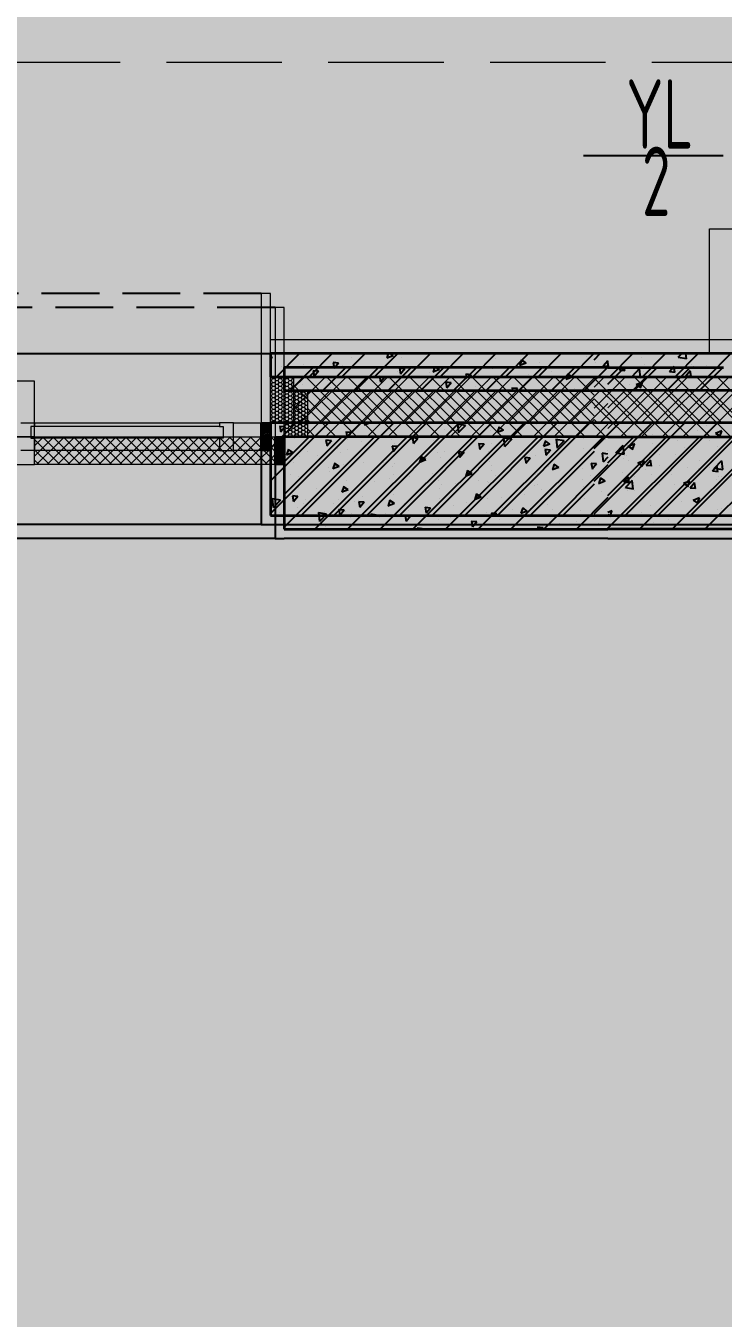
# Model space of a CAD drawing. Header units: inches. Extents: x 143994 to 247866, y 243815 to 272761.
# Drawn here: x 170397 to 171905, y 259839 to 262635 of the extents above; entities that cross this region are included whole.
import ezdxf

# ---------------------------------------------------------------- set-up
doc = ezdxf.new("R2010")
doc.units = ezdxf.units.IN
doc.header["$LTSCALE"] = 1000
doc.header["$MEASUREMENT"] = 0
doc.linetypes.add('DASH', pattern=[0.35, 0.25, -0.1])
doc.layers.get('DEFPOINTS').update_dxf_attribs({"color": 62})
for name, color, linetype in [('0-建筑1F', 127, 'Continuous'), ('0-建筑2F', 127, 'Continuous'), ('00雨水标注', 3, 'Continuous'), ('A-S-face(建筑粉刷线)', 136, 'Continuous'), ('A-Wall-Patn', 255, 'Continuous'), ('PUB_HATCH', 8, 'Continuous')]:
    doc.layers.add(name, color=color, linetype=linetype)
for name, color, linetype, lineweight in [('A-M-Stone', 11, 'Continuous', 15), ('A-Wall', 254, 'Continuous', 35), ('MQ-HZ幕墙绘制', 6, 'Continuous', 13), ('W-保温层', 8, 'Continuous', 13), ('散水线', 8, 'Continuous', 15)]:
    doc.layers.add(name, color=color, linetype=linetype, lineweight=lineweight)
doc.styles.add('ECADI', font='hzs.shx', dxfattribs={"width": 0.7, "bigfont": 'hztxt.shx'})
pattern_1 = [(270, (1330.9525, 145.3926), (1.649778, -3e-16), [0.9525, -1.905]), (30, (1330.9525, 145.3926), (-0.824889, 1.4287496586), [0.9525, -1.905]), (330, (1330.9525, 144.4401), (0.824889, 1.4287496586), [0.9525, -1.905])]

# ---------------------------------------------------------------- blocks, each defined once
blk = doc.blocks.new('QWQW8EF')
at = {"layer": '00雨水标注'}
blk.add_line((652835.8, -499227.1), (652534.3, -499227.1), dxfattribs=at)
at = {"layer": '00雨水标注', "style": 'ECADI', "width": 0.7}
for s, p in [('YL', (652626.4, -499211.4)), ('2', (652660.8, -499357))]:
    blk.add_text(s, height=150, rotation=0, dxfattribs=at).set_placement(p)
blk = doc.blocks.new('144')
at = {"layer": 'MQ-HZ幕墙绘制'}
h = blk.add_hatch(dxfattribs=at)
h.set_pattern_fill('HONEY', color=127, scale=3)
h.set_pattern_definition([(0, (2666.5027, 381109.6554), (7.14375, 4.124445), [4.7625, -9.525]), (120, (2666.5027, 381109.6554), (-7.143749147, 4.124446478), [4.7625, -9.525]), (60, (2666.5027, 381109.6554), (8.53e-07, 8.248891478), [-9.525, 4.7625])])
h.paths.add_polyline_path([(651886.9, -378410.3), (651886.9, -378310.3), (651936.9, -378310.3), (651936.9, -378410.3)])
h = blk.add_hatch(dxfattribs=at)
h.set_pattern_fill('HEX', color=127, angle=-90, style=0)
h.set_pattern_definition(pattern_1)
h.paths.add_polyline_path([(651886.9, -378413.3), (651886.9, -378467.3), (651869.9, -378467.3), (651869.9, -378413.3)])
at = {"layer": 'A-M-Stone', "color": 127}
for p, q in [((652586.9, -378230.3), (651886.9, -378230.3)), ((652931.9, -378230.3), (652586.9, -378230.3))]:
    blk.add_line(p, q, dxfattribs=at)
at = {"layer": 'A-S-face(建筑粉刷线)', "color": 127}
for p, q in [((651886.9, -378630.3), (652586.9, -378630.3)), ((652586.9, -378630.3), (652961.9, -378630.3))]:
    blk.add_line(p, q, dxfattribs=at)
blk.add_lwpolyline([(651866.9, -378470.3), (651866.9, -378630.3), (651886.9, -378630.3)], dxfattribs=at)
at = {"layer": 'A-Wall', "color": 127}
for p, q in [((652586.9, -378260.3), (651886.9, -378260.3)), ((651886.9, -378260.3), (651886.9, -378310.3)), ((652961.9, -378260.3), (652586.9, -378260.3)), ((651886.9, -378310.3), (652586.9, -378310.3)), ((652586.9, -378310.3), (653986.9, -378310.3)), ((652586.9, -378410.3), (651886.9, -378410.3)), ((651886.9, -378410.3), (651886.9, -378610.3)), ((653986.9, -378410.3), (652586.9, -378410.3)), ((651886.9, -378610.3), (652586.9, -378610.3)), ((652586.9, -378610.3), (653986.9, -378610.3))]:
    blk.add_line(p, q, dxfattribs=at)
at = {"layer": 'MQ-HZ幕墙绘制', "color": 127}
for p, q in [((651866.9, -378130.3), (651866.9, -378410.3)), ((651886.9, -378130.3), (651866.9, -378130.3)), ((651886.9, -378410.3), (651886.9, -378130.3)), ((651346.9, -378410.3), (651376.9, -378410.3)), ((651376.9, -378418.3), (651368.9, -378418.3)), ((651368.9, -378418.3), (651368.9, -378443.3)), ((651376.9, -378410.3), (651776.9, -378410.3)), ((651376.9, -378410.3), (651376.9, -378418.3)), ((651776.9, -378418.3), (651376.9, -378418.3)), ((651806.9, -378410.3), (651776.9, -378410.3)), ((651776.9, -378410.3), (651776.9, -378418.3)), ((651776.9, -378418.3), (651784.9, -378418.3)), ((651784.9, -378418.3), (651784.9, -378443.3)), ((651806.9, -378410.3), (651866.9, -378410.3)), ((651806.9, -378470.3), (651806.9, -378410.3)), ((651806.9, -378470.3), (651806.9, -378410.3)), ((651866.9, -378410.3), (651866.9, -378470.3)), ((651866.9, -378410.3), (651886.9, -378410.3)), ((651368.9, -378443.3), (651376.9, -378443.3)), ((651776.9, -378443.3), (651376.9, -378443.3)), ((651376.9, -378443.3), (651376.9, -378470.3)), ((651784.9, -378443.3), (651776.9, -378443.3)), ((651776.9, -378443.3), (651776.9, -378470.3)), ((651376.9, -378470.3), (651346.9, -378470.3)), ((651776.9, -378470.3), (651376.9, -378470.3)), ((651776.9, -378470.3), (651806.9, -378470.3)), ((651866.9, -378470.3), (651806.9, -378470.3))]:
    blk.add_line(p, q, dxfattribs=at)
blk.add_lwpolyline([(651886.9, -378410.3), (651886.9, -378310.3), (651936.9, -378310.3), (651936.9, -378410.3)], close=True, dxfattribs=at)
at = {"layer": 'MQ-HZ幕墙绘制', "color": 127, "lineweight": -3}
blk.add_lwpolyline([(651866.9, -378470.3), (651866.9, -378410.3), (651883.9, -378410.3), (651883.9, -378410.3), (651886.9, -378410.3), (651886.9, -378413.3), (651869.9, -378413.3), (651869.9, -378467.3), (651886.9, -378467.3), (651886.9, -378470.3), (651883.9, -378470.3), (651883.9, -378470.3), (651866.9, -378470.3, -0.000051)], format="xyb", dxfattribs=at)
at = {"layer": 'PUB_HATCH', "color": 127, "linetype": 'DASH', "ltscale": 0.5}
blk.add_line((651866.9, -378130.3), (648356.9, -378130.3), dxfattribs=at)
at = {"layer": 'PUB_HATCH', "color": 127, "linetype": 'Continuous'}
for p, q in [((651890.9, -378268.4), (651886.9, -378268.1)), ((651890.9, -378268.4), (651886.9, -378273.2)), ((651950.1, -378260.3), (651900.1, -378310.3)), ((652020.8, -378260.3), (651970.8, -378310.3)), ((652091.5, -378260.3), (652041.5, -378310.3)), ((652061.9, -378268.3), (652061.9, -378268.3)), ((652162.3, -378260.3), (652112.3, -378310.3)), ((652152.4, -378264.9), (652138.4, -378270.3)), ((652141.9, -378260.3), (652138.7, -378269.8)), ((652152.4, -378264.9), (652145.6, -378260.3)), ((652233, -378260.3), (652183, -378310.3)), ((652303.7, -378260.3), (652253.7, -378310.3)), ((652374.4, -378260.3), (652324.4, -378310.3)), ((652445.1, -378260.3), (652395.1, -378310.3)), ((652515.8, -378260.3), (652465.8, -378310.3)), ((652586.5, -378260.3), (652536.5, -378310.3)), ((652570.7, -378266.1), (652570.7, -378266.1)), ((652586.9, -378273.5), (652600.2, -378260.3)), ((652620.9, -378310.3), (652670.9, -378260.3)), ((652689.1, -378269.3), (652689.1, -378269.3)), ((652691.6, -378310.3), (652741.6, -378260.3)), ((652762.3, -378310.3), (652812.3, -378260.3)), ((652769, -378268.2), (652776.5, -378260.3)), ((652769, -378268.2), (652786.8, -378270.9)), ((652786.5, -378271.3), (652785.2, -378260.3)), ((652833, -378310.3), (652883, -378260.3)), ((651909.8, -378287.8), (651909.8, -378287.8)), ((651958, -378283.3), (651958, -378283.3)), ((651993.5, -378293), (651993.5, -378293)), ((652016.6, -378292.3), (652016.6, -378292.3)), ((652034.4, -378281), (652022.4, -378279.9)), ((652022.7, -378279.4), (652025, -378292)), ((652034.4, -378281), (652024.7, -378292.5)), ((652043.6, -378286.4), (652043.6, -378286.4)), ((652123.3, -378296.8), (652123.3, -378296.8)), ((652177.8, -378293.5), (652165.9, -378292.5)), ((652166.2, -378292), (652168.5, -378304.5)), ((652177.8, -378293.5), (652168.2, -378305)), ((652169.9, -378269.8), (652169.9, -378269.8)), ((652256.7, -378291.3), (652256.7, -378291.3)), ((652367, -378293), (652367, -378293)), ((652373.4, -378271.3), (652373.4, -378271.3)), ((652439.9, -378280.9), (652425.9, -378286.3)), ((652430.2, -378273.7), (652426.2, -378285.8)), ((652439.9, -378280.9), (652429.9, -378274.2)), ((652468.1, -378280.2), (652468.1, -378280.2)), ((652589.4, -378278.8), (652589.4, -378278.8)), ((652606.7, -378286.7), (652616.4, -378275.2)), ((652606.7, -378286.7), (652618.7, -378287.7)), ((652618.4, -378288.3), (652616.1, -378275.7)), ((652696.2, -378283.3), (652696.2, -378283.3)), ((652750.2, -378299.2), (652759.8, -378287.8)), ((652753.8, -378297), (652753.8, -378297)), ((652761.9, -378300.8), (652759.6, -378288.3)), ((652797.2, -378283.7), (652797.2, -378283.7)), ((652803, -378287.8), (652803, -378287.8)), ((652829.5, -378287), (652829.5, -378287)), ((652853.7, -378293.2), (652853.7, -378293.2)), ((651917.7, -378303), (651917.7, -378303)), ((652230.1, -378301.3), (652230.1, -378301.3)), ((652263.2, -378308), (652263.2, -378308)), ((652321.3, -378306.1), (652309.3, -378305)), ((652309.6, -378304.5), (652310.7, -378310.3)), ((652321.3, -378306.1), (652317.8, -378310.3)), ((652336.8, -378305.8), (652336.8, -378305.8)), ((652445.1, -378305.5), (652445.1, -378305.5)), ((652495.2, -378298.9), (652495.2, -378298.9)), ((652693.3, -378298.7), (652693.3, -378298.7)), ((652703.7, -378303.6), (652703.7, -378303.6)), ((652750.2, -378299.2), (652762.2, -378300.3)), ((652083, -378410.3), (651886.9, -378606.3)), ((652012.3, -378410.3), (651886.9, -378535.6)), ((651941.5, -378410.3), (651886.9, -378464.9)), ((651918.7, -378418.9), (651906.7, -378417.8)), ((651907, -378417.3), (651909.3, -378429.9)), ((651918.7, -378418.9), (651909, -378430.4)), ((651953.1, -378416.5), (651953.1, -378416.5)), ((652153.7, -378410.3), (651953.7, -378610.3)), ((651983.2, -378421.3), (651983.2, -378421.3)), ((652224.4, -378410.3), (652024.4, -378610.3)), ((652062.1, -378431.4), (652050.2, -378430.4)), ((652050.5, -378429.9), (652052.8, -378442.4)), ((652062.1, -378431.4), (652052.5, -378442.9)), ((652064.6, -378427.5), (652064.6, -378427.5)), ((652102.9, -378410.3), (652089.8, -378415.3)), ((652091.6, -378410.3), (652090.1, -378414.8)), ((652295.1, -378410.3), (652095.1, -378610.3)), ((652140.4, -378417.6), (652140.4, -378417.6)), ((652365.8, -378410.3), (652165.8, -378610.3)), ((652190.5, -378411), (652190.5, -378411)), ((652436.5, -378410.3), (652236.5, -378610.3)), ((652264.4, -378425.2), (652264.4, -378425.2)), ((652308.8, -378415.7), (652291, -378413)), ((652291.3, -378412.6), (652293.5, -378431.6)), ((652308.8, -378415.7), (652293.2, -378431.9)), ((652507.2, -378410.3), (652307.2, -378610.3)), ((652362.2, -378426.2), (652362.2, -378426.2)), ((652391.2, -378426), (652377.2, -378431.3)), ((652381.6, -378418.8), (652377.5, -378430.8)), ((652577.9, -378410.3), (652377.9, -378610.3)), ((652391.2, -378426), (652381.3, -378419.3)), ((652403.8, -378412), (652403.8, -378412)), ((652463.2, -378413.4), (652463.2, -378413.4)), ((652510.6, -378416.5), (652510.6, -378416.5)), ((652586.9, -378465.4), (652642.1, -378410.3)), ((652586.9, -378536.2), (652712.8, -378410.3)), ((652586.9, -378606.9), (652783.5, -378410.3)), ((652597.3, -378417.6), (652597.3, -378417.6)), ((652654.2, -378610.3), (652854.2, -378410.3)), ((652664.4, -378424.1), (652664.4, -378424.1)), ((652704.1, -378422.2), (652704.1, -378422.2)), ((652713.5, -378436.3), (652713.5, -378436.3)), ((652724.9, -378610.3), (652924.9, -378410.3)), ((652765.4, -378411.3), (652765.4, -378411.3)), ((652795.6, -378610.3), (652995.6, -378410.3)), ((652810.9, -378426.7), (652810.9, -378426.7)), ((652830.2, -378416.2), (652830.2, -378416.2)), ((652849.6, -378432.2), (652863.6, -378426.8)), ((652849.6, -378432.2), (652859.5, -378438.9)), ((652859.2, -378439.4), (652863.3, -378427.3)), ((651888.3, -378450.7), (651888.3, -378450.7)), ((651938.3, -378444.2), (651938.3, -378444.2)), ((652147.8, -378445.2), (652147.8, -378445.2)), ((652155.6, -378455.3), (652155.6, -378455.3)), ((652205.6, -378444), (652193.6, -378442.9)), ((652193.9, -378442.4), (652196.3, -378455)), ((652205.6, -378444), (652196, -378455.5)), ((652258.3, -378441.2), (652258.3, -378441.2)), ((652349, -378456.5), (652337.1, -378455.5)), ((652337.4, -378455), (652339.7, -378467.5)), ((652349, -378456.5), (652339.4, -378468)), ((652339.9, -378463.2), (652339.9, -378463.2)), ((652390, -378456.6), (652390, -378456.6)), ((652522.2, -378448.8), (652504.4, -378446.1)), ((652504.7, -378445.7), (652506.9, -378464.7)), ((652522.2, -378448.8), (652506.6, -378465)), ((652516.3, -378440), (652516.3, -378440)), ((652596.9, -378456.3), (652596.9, -378456.3)), ((652634.2, -378475), (652649.8, -378458.8)), ((652651.7, -378478.2), (652649.5, -378459.2)), ((652781.8, -378464), (652781.8, -378464)), ((651914.5, -378485.3), (651914.5, -378485.3)), ((651935.7, -378474.5), (651921.7, -378479.8)), ((651926.1, -378467.2), (651922, -378479.3)), ((651935.7, -378474.5), (651925.8, -378467.7)), ((651950.7, -378483.1), (651950.7, -378483.1)), ((652031.1, -378465.3), (652031.1, -378465.3)), ((652054.6, -378468.1), (652054.6, -378468.1)), ((652137.8, -378489.8), (652137.8, -378489.8)), ((652223.2, -378490.5), (652209.2, -378495.8)), ((652213.5, -378483.3), (652209.5, -378495.3)), ((652223.2, -378490.5), (652213.2, -378483.8)), ((652264.2, -378473.2), (652264.2, -378473.2)), ((652359.7, -378492.8), (652359.7, -378492.8)), ((652586.9, -378472), (652448.6, -378610.3)), ((652460.8, -378480), (652460.8, -378480)), ((652492.5, -378469.1), (652480.5, -378468)), ((652480.8, -378467.5), (652483.2, -378480.1)), ((652492.5, -378469.1), (652482.9, -378480.6)), ((652563.5, -378465.9), (652563.5, -378465.9)), ((652634.2, -378475), (652652, -378477.8)), ((652656, -378480.5), (652656, -378480.5)), ((652662, -378490.7), (652662, -378490.7)), ((652681.5, -378496.7), (652695.5, -378491.3)), ((652691.2, -378503.9), (652695.3, -378491.8)), ((652706.1, -378473.9), (652706.1, -378473.9)), ((652763, -378477.9), (652763, -378477.9)), ((652847.7, -378508.1), (652863.3, -378491.9)), ((652865.2, -378511.3), (652863, -378492.3)), ((651937.8, -378496.1), (651937.8, -378496.1)), ((652012, -378506.4), (652012, -378506.4)), ((652044.6, -378500.7), (652044.6, -378500.7)), ((652087.8, -378496.4), (652087.8, -378496.4)), ((652151.3, -378505.2), (652151.3, -378505.2)), ((652255.9, -378507.8), (652255.9, -378507.8)), ((652258.1, -378509.7), (652258.1, -378509.7)), ((652364.9, -378514.2), (652364.9, -378514.2)), ((652463.7, -378518.9), (652463.7, -378518.9)), ((652471.6, -378518.7), (652471.6, -378518.7)), ((652489.4, -378504.5), (652489.4, -378504.5)), ((652510.6, -378506.5), (652496.6, -378511.9)), ((652500.9, -378499.3), (652496.9, -378511.4)), ((652510.6, -378506.5), (652500.6, -378499.8)), ((652539.4, -378508.9), (652539.4, -378508.9)), ((652622.1, -378497), (652622.1, -378497)), ((652681.5, -378496.7), (652691.5, -378503.4)), ((652728.9, -378501.5), (652728.9, -378501.5)), ((652789.9, -378506.3), (652789.9, -378506.3)), ((652835.7, -378506), (652835.7, -378506)), ((652847.7, -378508.1), (652865.5, -378510.9)), ((652045.5, -378547.8), (652041.4, -378559.9)), ((652055.1, -378555), (652045.2, -378548.3)), ((652052.2, -378534.6), (652052.2, -378534.6)), ((652153.2, -378521.8), (652153.2, -378521.8)), ((652256.1, -378544.5), (652256.1, -378544.5)), ((652287.3, -378542.1), (652287.3, -378542.1)), ((652337.4, -378535.5), (652337.4, -378535.5)), ((652372.8, -378524.5), (652372.8, -378524.5)), ((652458.3, -378546.5), (652458.3, -378546.5)), ((652586.9, -378542.7), (652519.4, -378610.3)), ((652561, -378532.4), (652561, -378532.4)), ((652578.4, -378523.2), (652578.4, -378523.2)), ((652651.1, -378537.9), (652660.7, -378526.4)), ((652651.1, -378537.9), (652663, -378539)), ((652662.7, -378539.5), (652660.4, -378526.9)), ((652673.3, -378526.3), (652673.3, -378526.3)), ((652729.2, -378542.8), (652729.2, -378542.8)), ((652760.6, -378544.5), (652760.6, -378544.5)), ((652794.5, -378550.5), (652804.1, -378539)), ((652806.2, -378552), (652803.9, -378539.5)), ((652855.5, -378526.2), (652855.5, -378526.2)), ((652864.4, -378529.5), (652864.4, -378529.5)), ((651908.4, -378577.4), (651890.6, -378574.7)), ((651890.9, -378574.3), (651893.1, -378593.3)), ((651946.4, -378569.3), (651934.5, -378568.3)), ((651934.8, -378567.8), (651937.1, -378580.3)), ((651946.4, -378569.3), (651936.8, -378580.8)), ((651948.3, -378549.6), (651948.3, -378549.6)), ((651962.6, -378575.5), (651962.6, -378575.5)), ((652035.2, -378575.3), (652035.2, -378575.3)), ((652055.1, -378555), (652041.1, -378560.4)), ((652085.2, -378568.7), (652085.2, -378568.7)), ((652139.5, -378564.6), (652139.5, -378564.6)), ((652211.5, -378552.1), (652211.5, -378552.1)), ((652253.4, -378574.3), (652253.4, -378574.3)), ((652342.5, -378571), (652328.5, -378576.4)), ((652332.9, -378563.8), (652328.8, -378575.9)), ((652342.5, -378571), (652332.6, -378564.3)), ((652357.3, -378559.3), (652357.3, -378559.3)), ((652565.8, -378574.5), (652565.8, -378574.5)), ((652603.4, -378559.4), (652603.4, -378559.4)), ((652653.5, -378552.8), (652653.5, -378552.8)), ((652659.5, -378557.3), (652659.5, -378557.3)), ((652794.5, -378550.5), (652806.5, -378551.5)), ((652800.9, -378577.2), (652814.9, -378571.9)), ((652810.6, -378584.5), (652814.6, -378572.4)), ((651908.4, -378577.4), (651892.8, -378593.7)), ((651898, -378597.8), (651898, -378597.8)), ((651906.2, -378604.6), (651906.2, -378604.6)), ((651959.4, -378585.3), (651959.4, -378585.3)), ((652004.8, -378602.3), (652004.8, -378602.3)), ((652022.9, -378584.6), (652022.9, -378584.6)), ((652049.7, -378601.2), (652049.7, -378601.2)), ((652069.4, -378580), (652069.4, -378580)), ((652089.9, -378581.9), (652077.9, -378580.8)), ((652078.2, -378580.3), (652080.5, -378592.9)), ((652089.9, -378581.9), (652080.3, -378593.4)), ((652150.7, -378588.4), (652150.7, -378588.4)), ((652176.1, -378584.5), (652176.1, -378584.5)), ((652233.3, -378594.4), (652221.4, -378593.4)), ((652221.7, -378592.9), (652224, -378605.4)), ((652233.3, -378594.4), (652223.7, -378605.9)), ((652282.9, -378589), (652282.9, -378589)), ((652389.7, -378593.5), (652389.7, -378593.5)), ((652411.1, -378597.8), (652411.1, -378597.8)), ((652449.2, -378594.5), (652449.2, -378594.5)), ((652486.8, -378587.8), (652486.8, -378587.8)), ((652496.4, -378598), (652496.4, -378598)), ((652536.9, -378581.2), (652536.9, -378581.2)), ((652558.6, -378599), (652558.6, -378599)), ((652690, -378603.7), (652690, -378603.7)), ((652800.9, -378577.2), (652810.9, -378583.9)), ((652853, -378598.5), (652853, -378598.5)), ((652862, -378596), (652862, -378596)), ((652120.2, -378610.3), (652104, -378607.8)), ((652104.3, -378607.4), (652104.7, -378610.3)), ((652111.6, -378606.8), (652111.6, -378606.8)), ((652376.8, -378607), (652364.8, -378605.9)), ((652365.1, -378605.4), (652366, -378610.3)), ((652376.8, -378607), (652374, -378610.3)), ((652796.7, -378608.2), (652796.7, -378608.2)), ((652802.9, -378605.1), (652802.9, -378605.1))]:
    blk.add_line(p, q, dxfattribs=at)
at = {"layer": 'PUB_HATCH', "color": 127}
blk.add_line((651866.9, -378630.3), (648356.9, -378630.3), dxfattribs=at)
at = {"layer": 'W-保温层', "color": 127, "linetype": 'Continuous'}
for p, q in [((652006.2, -378310.3), (651936.9, -378379.5)), ((651961.3, -378310.3), (651936.9, -378334.6)), ((652051.1, -378310.3), (651951.1, -378410.3)), ((651963.5, -378310.3), (652063.5, -378410.3)), ((652096, -378310.3), (651996, -378410.3)), ((652008.4, -378310.3), (652108.4, -378410.3)), ((652140.9, -378310.3), (652040.9, -378410.3)), ((652053.3, -378310.3), (652153.3, -378410.3)), ((652185.8, -378310.3), (652085.8, -378410.3)), ((652098.2, -378310.3), (652198.2, -378410.3)), ((652230.7, -378310.3), (652130.7, -378410.3)), ((652143.1, -378310.3), (652243.1, -378410.3)), ((652275.6, -378310.3), (652175.6, -378410.3)), ((652188, -378310.3), (652288, -378410.3)), ((652320.5, -378310.3), (652220.5, -378410.3)), ((652232.9, -378310.3), (652332.9, -378410.3)), ((652365.4, -378310.3), (652265.4, -378410.3)), ((652277.8, -378310.3), (652377.8, -378410.3)), ((652410.3, -378310.3), (652310.3, -378410.3)), ((652322.7, -378310.3), (652422.7, -378410.3)), ((652455.2, -378310.3), (652355.2, -378410.3)), ((652367.6, -378310.3), (652467.6, -378410.3)), ((652500.1, -378310.3), (652400.1, -378410.3)), ((652412.5, -378310.3), (652512.5, -378410.3)), ((652545, -378310.3), (652445, -378410.3)), ((652457.4, -378310.3), (652557.4, -378410.3)), ((652586.9, -378313.3), (652489.9, -378410.3)), ((652502.3, -378310.3), (652586.9, -378394.9)), ((652547.2, -378310.3), (652586.9, -378350)), ((652586.9, -378333.2), (652609.8, -378310.3)), ((652586.9, -378378.1), (652654.7, -378310.3)), ((652683.8, -378410.3), (652586.9, -378313.4)), ((652599.6, -378410.3), (652699.6, -378310.3)), ((652728.7, -378410.3), (652628.7, -378310.3)), ((652644.5, -378410.3), (652744.5, -378310.3)), ((652773.6, -378410.3), (652673.6, -378310.3)), ((652689.4, -378410.3), (652789.4, -378310.3)), ((652818.5, -378410.3), (652718.5, -378310.3)), ((652734.3, -378410.3), (652834.3, -378310.3)), ((652863.4, -378410.3), (652763.4, -378310.3)), ((652779.2, -378410.3), (652879.2, -378310.3)), ((652908.3, -378410.3), (652808.3, -378310.3)), ((652824.1, -378410.3), (652924.1, -378310.3)), ((652953.2, -378410.3), (652853.2, -378310.3)), ((651936.9, -378328.6), (652018.6, -378410.3)), ((651936.9, -378373.5), (651973.7, -378410.3)), ((652586.9, -378358.2), (652534.8, -378410.3)), ((652638.9, -378410.3), (652586.9, -378358.3)), ((652586.9, -378403.1), (652579.7, -378410.3)), ((652594, -378410.3), (652586.9, -378403.2))]:
    blk.add_line(p, q, dxfattribs=at)
at = {"layer": '散水线', "color": 127, "linetype": 'DASH'}
blk.add_line((652961.9, -377630.3), (647136.9, -377630.3), dxfattribs=at)
blk = doc.blocks.new('1442323')
at = {"layer": 'MQ-HZ幕墙绘制'}
h = blk.add_hatch(dxfattribs=at)
h.set_pattern_fill('HONEY', color=127, scale=3)
h.set_pattern_definition([(0, (2666.5027, 381109.6554), (7.14375, 4.124445), [4.7625, -9.525]), (120, (2666.5027, 381109.6554), (-7.143749147, 4.124446478), [4.7625, -9.525]), (60, (2666.5027, 381109.6554), (8.53e-07, 8.248891478), [-9.525, 4.7625])])
h.paths.add_polyline_path([(693936.9, -378499.3), (693936.9, -378399.3), (693986.9, -378399.3), (693986.9, -378499.3)])
h = blk.add_hatch(dxfattribs=at)
h.set_pattern_fill('HEX', color=127, angle=-90, style=0)
h.set_pattern_definition(pattern_1)
h.paths.add_polyline_path([(693936.9, -378502.3), (693936.9, -378556.3), (693919.9, -378556.3), (693919.9, -378502.3)])
at = {"layer": 'A-M-Stone', "color": 127}
for p, q in [((694856.9, -378319.3), (694856.9, -378049.3)), ((694856.9, -378049.3), (695856.9, -378049.3)), ((694636.9, -378319.3), (693936.9, -378319.3)), ((694636.9, -378319.3), (694856.9, -378319.3))]:
    blk.add_line(p, q, dxfattribs=at)
at = {"layer": 'A-S-face(建筑粉刷线)', "color": 127}
for q in [(693936.9, -378719.3), (695011.9, -378719.3)]:
    blk.add_line((694636.9, -378719.3), q, dxfattribs=at)
blk.add_lwpolyline([(693916.9, -378559.3), (693916.9, -378719.3), (693936.9, -378719.3)], dxfattribs=at)
at = {"layer": 'A-Wall', "color": 127}
for p, q in [((694636.9, -378349.3), (693936.9, -378349.3)), ((693936.9, -378349.3), (693936.9, -378399.3)), ((694636.9, -378349.3), (694886.9, -378349.3)), ((693936.9, -378399.3), (694636.9, -378399.3)), ((696036.9, -378399.3), (694636.9, -378399.3)), ((696036.9, -378399.3), (694636.9, -378399.3)), ((694636.9, -378499.3), (693936.9, -378499.3)), ((693936.9, -378499.3), (693936.9, -378699.3)), ((694636.9, -378499.3), (696036.9, -378499.3)), ((693936.9, -378699.3), (694636.9, -378699.3)), ((696036.9, -378699.3), (694636.9, -378699.3))]:
    blk.add_line(p, q, dxfattribs=at)
at = {"layer": 'MQ-HZ幕墙绘制', "color": 127}
for p, q in [((693916.9, -378219.3), (693916.9, -378499.3)), ((693936.9, -378219.3), (693916.9, -378219.3)), ((693936.9, -378499.3), (693936.9, -378219.3)), ((693396.9, -378379.3), (693336.9, -378379.3)), ((693396.9, -378499.3), (693396.9, -378379.3)), ((693336.9, -378499.3), (693396.9, -378499.3)), ((693396.9, -378499.3), (693336.9, -378499.3)), ((693396.9, -378499.3), (693916.9, -378499.3)), ((693396.9, -378559.3), (693396.9, -378499.3)), ((693396.9, -378559.3), (693396.9, -378499.3)), ((693916.9, -378499.3), (693916.9, -378559.3)), ((693916.9, -378499.3), (693936.9, -378499.3)), ((693336.9, -378559.3), (693396.9, -378559.3)), ((693916.9, -378559.3), (693396.9, -378559.3))]:
    blk.add_line(p, q, dxfattribs=at)
at = {"layer": 'MQ-HZ幕墙绘制', "color": 127, "linetype": 'Continuous'}
for p, q in [((693396.9, -378518.7), (693416.3, -378499.3)), ((693396.9, -378541.1), (693438.8, -378499.3)), ((693451.3, -378559.3), (693396.9, -378504.9)), ((693401.2, -378559.3), (693461.2, -378499.3)), ((693473.8, -378559.3), (693413.8, -378499.3)), ((693423.7, -378559.3), (693483.7, -378499.3)), ((693496.2, -378559.3), (693436.2, -378499.3)), ((693446.1, -378559.3), (693506.1, -378499.3)), ((693518.7, -378559.3), (693458.7, -378499.3)), ((693468.6, -378559.3), (693528.6, -378499.3)), ((693541.1, -378559.3), (693481.1, -378499.3)), ((693491, -378559.3), (693551, -378499.3)), ((693563.6, -378559.3), (693503.6, -378499.3)), ((693513.5, -378559.3), (693573.5, -378499.3)), ((693586, -378559.3), (693526, -378499.3)), ((693535.9, -378559.3), (693595.9, -378499.3)), ((693608.5, -378559.3), (693548.5, -378499.3)), ((693558.4, -378559.3), (693618.4, -378499.3)), ((693630.9, -378559.3), (693570.9, -378499.3)), ((693580.8, -378559.3), (693640.8, -378499.3)), ((693653.4, -378559.3), (693593.4, -378499.3)), ((693603.3, -378559.3), (693663.3, -378499.3)), ((693675.8, -378559.3), (693615.8, -378499.3)), ((693625.7, -378559.3), (693685.7, -378499.3)), ((693698.3, -378559.3), (693638.3, -378499.3)), ((693648.2, -378559.3), (693708.2, -378499.3)), ((693720.7, -378559.3), (693660.7, -378499.3)), ((693670.6, -378559.3), (693730.6, -378499.3)), ((693743.2, -378559.3), (693683.2, -378499.3)), ((693693.1, -378559.3), (693753.1, -378499.3)), ((693765.7, -378559.3), (693705.7, -378499.3)), ((693715.5, -378559.3), (693775.5, -378499.3)), ((693788.1, -378559.3), (693728.1, -378499.3)), ((693738, -378559.3), (693798, -378499.3)), ((693810.6, -378559.3), (693750.6, -378499.3)), ((693760.4, -378559.3), (693820.4, -378499.3)), ((693833, -378559.3), (693773, -378499.3)), ((693782.9, -378559.3), (693842.9, -378499.3)), ((693855.5, -378559.3), (693795.5, -378499.3)), ((693805.3, -378559.3), (693865.3, -378499.3)), ((693877.9, -378559.3), (693817.9, -378499.3)), ((693827.8, -378559.3), (693887.8, -378499.3)), ((693900.4, -378559.3), (693840.4, -378499.3)), ((693850.2, -378559.3), (693910.2, -378499.3)), ((693916.9, -378553.4), (693862.8, -378499.3)), ((693872.7, -378559.3), (693916.9, -378515.1)), ((693916.9, -378531), (693885.3, -378499.3)), ((693916.9, -378508.5), (693907.7, -378499.3)), ((693428.9, -378559.3), (693396.9, -378527.3)), ((693895.1, -378559.3), (693916.9, -378537.5)), ((693406.4, -378559.3), (693396.9, -378549.8))]:
    blk.add_line(p, q, dxfattribs=at)
at = {"layer": 'MQ-HZ幕墙绘制', "color": 127}
blk.add_lwpolyline([(693936.9, -378499.3), (693936.9, -378399.3), (693986.9, -378399.3), (693986.9, -378499.3)], close=True, dxfattribs=at)
at = {"layer": 'MQ-HZ幕墙绘制', "color": 127, "lineweight": -3}
blk.add_lwpolyline([(693916.9, -378559.3), (693916.9, -378499.3), (693933.9, -378499.3), (693933.9, -378499.3), (693936.9, -378499.3), (693936.9, -378502.3), (693919.9, -378502.3), (693919.9, -378556.3), (693936.9, -378556.3), (693936.9, -378559.3), (693933.9, -378559.3), (693933.9, -378559.3), (693916.9, -378559.3, -0.000051)], format="xyb", dxfattribs=at)
at = {"layer": 'PUB_HATCH', "color": 127, "linetype": 'DASH', "ltscale": 0.5}
blk.add_line((693916.9, -378219.3), (691536.9, -378219.3), dxfattribs=at)
at = {"layer": 'PUB_HATCH', "color": 127, "linetype": 'Continuous'}
for p, q in [((693999.4, -378349.3), (693949.4, -378399.3)), ((694070.1, -378349.3), (694020.1, -378399.3)), ((694140.8, -378349.3), (694090.8, -378399.3)), ((694211.5, -378349.3), (694161.5, -378399.3)), ((694282.3, -378349.3), (694232.3, -378399.3)), ((694261.9, -378349.3), (694258.7, -378358.8)), ((694272.4, -378353.9), (694265.6, -378349.3)), ((694353, -378349.3), (694303, -378399.3)), ((694423.7, -378349.3), (694373.7, -378399.3)), ((694494.4, -378349.3), (694444.4, -378399.3)), ((694565.1, -378349.3), (694515.1, -378399.3)), ((694635.8, -378349.3), (694585.8, -378399.3)), ((694636.9, -378385.4), (694673, -378349.3)), ((694661.7, -378354.8), (694666.3, -378349.3)), ((694673.4, -378356.4), (694672.1, -378349.3)), ((694689.7, -378368), (694705.2, -378351.8)), ((694693.7, -378399.3), (694743.7, -378349.3)), ((694707.2, -378371.2), (694704.9, -378352.2)), ((694764.4, -378399.3), (694814.4, -378349.3)), ((694835.2, -378399.3), (694885.2, -378349.3)), ((694010.9, -378357.5), (693999, -378356.4)), ((693999.3, -378355.9), (694001.6, -378368.5)), ((694010.9, -378357.5), (694001.3, -378369)), ((694029.8, -378376.8), (694029.8, -378376.8)), ((694078, -378372.3), (694078, -378372.3)), ((694154.4, -378370), (694142.4, -378369)), ((694142.7, -378368.5), (694145, -378381)), ((694154.4, -378370), (694144.7, -378381.5)), ((694163.6, -378375.4), (694163.6, -378375.4)), ((694181.9, -378357.4), (694181.9, -378357.4)), ((694272.4, -378353.9), (694258.4, -378359.3)), ((694286.2, -378381), (694288.5, -378393.6)), ((694289.9, -378358.8), (694289.9, -378358.8)), ((694376.7, -378380.3), (694376.7, -378380.3)), ((694493.4, -378360.3), (694493.4, -378360.3)), ((694559.9, -378370), (694545.9, -378375.3)), ((694550.2, -378362.8), (694546.2, -378374.8)), ((694559.9, -378370), (694549.9, -378363.3)), ((694588.1, -378369.2), (694588.1, -378369.2)), ((694661.7, -378354.8), (694673.7, -378355.8)), ((694669.7, -378375.9), (694669.7, -378375.9)), ((694689.7, -378368), (694707.5, -378370.8)), ((694697.8, -378386), (694711.8, -378380.6)), ((694707.4, -378393.2), (694711.5, -378381.1)), ((694727.3, -378360.8), (694727.3, -378360.8)), ((694786.3, -378355.9), (694786.3, -378355.9)), ((694805.2, -378367.3), (694814.8, -378355.9)), ((694805.2, -378367.3), (694817.1, -378368.4)), ((694816.8, -378368.9), (694814.5, -378356.4)), ((693975.3, -378386.4), (693975.3, -378386.4)), ((694037.7, -378392), (694037.7, -378392)), ((694113.5, -378382), (694113.5, -378382)), ((694136.6, -378381.3), (694136.6, -378381.3)), ((694243.3, -378385.8), (694243.3, -378385.8)), ((694297.8, -378382.6), (694285.9, -378381.5)), ((694297.8, -378382.6), (694288.2, -378394.1)), ((694350.1, -378390.3), (694350.1, -378390.3)), ((694383.2, -378397), (694383.2, -378397)), ((694441.3, -378395.1), (694429.3, -378394.1)), ((694429.6, -378393.6), (694430.7, -378399.3)), ((694441.3, -378395.1), (694437.8, -378399.3)), ((694456.8, -378394.8), (694456.8, -378394.8)), ((694487, -378382), (694487, -378382)), ((694565.1, -378394.5), (694565.1, -378394.5)), ((694615.2, -378387.9), (694615.2, -378387.9)), ((694683.7, -378385.6), (694683.7, -378385.6)), ((694697.8, -378386), (694707.7, -378392.7)), ((694790.5, -378390.1), (694790.5, -378390.1)), ((694791.2, -378392.3), (694791.2, -378392.3)), ((694841.3, -378385.7), (694841.3, -378385.7)), ((694132.3, -378499.3), (693936.9, -378694.6)), ((694061.5, -378499.3), (693936.9, -378623.9)), ((693990.8, -378499.3), (693936.9, -378553.2)), ((693970.5, -378519.6), (693970.5, -378519.6)), ((694203, -378499.3), (694003, -378699.3)), ((694038.7, -378507.9), (694026.7, -378506.9)), ((694027, -378506.4), (694029.3, -378518.9)), ((694038.7, -378507.9), (694029, -378519.4)), ((694073.1, -378505.5), (694073.1, -378505.5)), ((694273.7, -378499.3), (694073.7, -378699.3)), ((694103.2, -378510.4), (694103.2, -378510.4)), ((694344.4, -378499.3), (694144.4, -378699.3)), ((694182.1, -378520.5), (694170.2, -378519.4)), ((694170.5, -378518.9), (694172.8, -378531.4)), ((694182.1, -378520.5), (694172.5, -378531.9)), ((694184.6, -378516.6), (694184.6, -378516.6)), ((694222.9, -378499.3), (694209.8, -378504.4)), ((694211.6, -378499.3), (694210.1, -378503.9)), ((694415.1, -378499.3), (694215.1, -378699.3)), ((694260.4, -378506.6), (694260.4, -378506.6)), ((694485.8, -378499.3), (694285.8, -378699.3)), ((694310.5, -378500), (694310.5, -378500)), ((694556.5, -378499.3), (694356.5, -378699.3)), ((694384.4, -378514.2), (694384.4, -378514.2)), ((694428.8, -378504.7), (694411, -378502)), ((694411.3, -378501.6), (694413.5, -378520.6)), ((694428.8, -378504.7), (694413.2, -378521)), ((694627.2, -378499.3), (694427.2, -378699.3)), ((694482.2, -378515.2), (694482.2, -378515.2)), ((694511.2, -378515), (694497.2, -378520.4)), ((694501.6, -378507.8), (694497.5, -378519.9)), ((694511.2, -378515), (694501.3, -378508.3)), ((694523.8, -378501), (694523.8, -378501)), ((694583.2, -378502.4), (694583.2, -378502.4)), ((694630.6, -378505.5), (694630.6, -378505.5)), ((694636.9, -378555.6), (694693.2, -378499.3)), ((694636.9, -378626.3), (694763.9, -378499.3)), ((694636.9, -378697), (694834.6, -378499.3)), ((694680.8, -378519.3), (694694.8, -378513.9)), ((694680.8, -378519.3), (694690.8, -378526)), ((694690.2, -378527.1), (694694.2, -378515)), ((694705.3, -378699.3), (694905.3, -378499.3)), ((694734, -378514.2), (694734, -378514.2)), ((694750.4, -378502.3), (694750.4, -378502.3)), ((694776, -378699.3), (694976, -378499.3)), ((694787.5, -378506.4), (694787.5, -378506.4)), ((694835, -378501.4), (694835, -378501.4)), ((694846.7, -378699.3), (695046.7, -378499.3)), ((694857.2, -378506.8), (694857.2, -378506.8)), ((694873.7, -378520), (694873.7, -378520)), ((693986.6, -378530.4), (693986.6, -378530.4)), ((694008.3, -378539.8), (694008.3, -378539.8)), ((694058.3, -378533.2), (694058.3, -378533.2)), ((694267.8, -378534.3), (694267.8, -378534.3)), ((694275.6, -378544.3), (694275.6, -378544.3)), ((694325.6, -378533), (694313.6, -378532)), ((694313.9, -378531.5), (694316.3, -378544)), ((694325.6, -378533), (694316, -378544.5)), ((694378.3, -378530.2), (694378.3, -378530.2)), ((694469, -378545.6), (694457.1, -378544.5)), ((694457.4, -378544), (694459.7, -378556.5)), ((694469, -378545.6), (694459.4, -378557)), ((694510, -378545.7), (694510, -378545.7)), ((694636.9, -378537), (694624.4, -378535.1)), ((694624.7, -378534.7), (694626.9, -378553.7)), ((694636.9, -378543.3), (694626.6, -378554.1)), ((694636.3, -378529.1), (694636.3, -378529.1)), ((694670.9, -378526.4), (694670.9, -378526.4)), ((694671.6, -378546.6), (694671.6, -378546.6)), ((694747.4, -378536.7), (694747.4, -378536.7)), ((694034.5, -378574.3), (694034.5, -378574.3)), ((694055.7, -378563.5), (694041.7, -378568.9)), ((694046.1, -378556.3), (694042, -378568.4)), ((694055.7, -378563.5), (694045.8, -378556.8)), ((694070.7, -378572.1), (694070.7, -378572.1)), ((694151.1, -378554.3), (694151.1, -378554.3)), ((694174.6, -378557.1), (694174.6, -378557.1)), ((694333.5, -378572.3), (694329.5, -378584.4)), ((694343.2, -378579.5), (694333.2, -378572.8)), ((694384.2, -378562.2), (694384.2, -378562.2)), ((694459.9, -378552.3), (694459.9, -378552.3)), ((694636.9, -378560.3), (694497.9, -378699.3)), ((694580.8, -378569), (694580.8, -378569)), ((694612.5, -378558.1), (694600.5, -378557.1)), ((694600.8, -378556.6), (694603.2, -378569.1)), ((694612.5, -378558.1), (694602.9, -378569.6)), ((694718.8, -378570.3), (694718.8, -378570.3)), ((694719.9, -378560.6), (694729.6, -378549.1)), ((694719.9, -378560.6), (694731.9, -378561.6)), ((694731.3, -378562.7), (694729, -378550.1)), ((694832.6, -378568), (694832.6, -378568)), ((694835.5, -378550.3), (694835.5, -378550.3)), ((694863.4, -378573.1), (694873, -378561.6)), ((694863.4, -378573.1), (694875.4, -378574.2)), ((694874.8, -378575.2), (694872.4, -378562.7)), ((693951.1, -378580.7), (693951.1, -378580.7)), ((693968, -378586.2), (693968, -378586.2)), ((694057.8, -378585.2), (694057.8, -378585.2)), ((694132, -378595.4), (694132, -378595.4)), ((694164.6, -378589.7), (694164.6, -378589.7)), ((694207.8, -378585.5), (694207.8, -378585.5)), ((694257.8, -378578.9), (694257.8, -378578.9)), ((694271.3, -378594.2), (694271.3, -378594.2)), ((694343.2, -378579.5), (694329.2, -378584.9)), ((694375.9, -378596.8), (694375.9, -378596.8)), ((694378.1, -378598.7), (694378.1, -378598.7)), ((694479.7, -378581.8), (694479.7, -378581.8)), ((694484.9, -378603.2), (694484.9, -378603.2)), ((694609.4, -378593.5), (694609.4, -378593.5)), ((694630.6, -378595.5), (694616.6, -378600.9)), ((694620.9, -378588.3), (694616.9, -378600.4)), ((694630.6, -378595.5), (694620.6, -378588.8)), ((694668.4, -378577.1), (694668.4, -378577.1)), ((694674.6, -378609.3), (694690.2, -378593.1)), ((694691.8, -378612.9), (694689.6, -378593.9)), ((694731.5, -378580.8), (694731.5, -378580.8)), ((694775.2, -378581.6), (694775.2, -378581.6)), ((694800.2, -378599.8), (694814.2, -378594.4)), ((694800.2, -378599.8), (694810.2, -378606.5)), ((694809.6, -378607.6), (694813.6, -378595.5)), ((694821.1, -378598.9), (694821.1, -378598.9)), ((694871.1, -378592.3), (694871.1, -378592.3)), ((694882, -378586.1), (694882, -378586.1)), ((693955.7, -378618.7), (693955.7, -378618.7)), ((694005.7, -378612.1), (694005.7, -378612.1)), ((694172.2, -378623.7), (694172.2, -378623.7)), ((694273.2, -378610.9), (694273.2, -378610.9)), ((694407.3, -378631.2), (694407.3, -378631.2)), ((694457.4, -378624.6), (694457.4, -378624.6)), ((694492.8, -378613.6), (694492.8, -378613.6)), ((694636.9, -378631), (694568.6, -378699.3)), ((694583.7, -378607.9), (694583.7, -378607.9)), ((694591.6, -378607.7), (694591.6, -378607.7)), ((694674.6, -378609.3), (694692.4, -378612.1)), ((694694.8, -378615.5), (694694.8, -378615.5)), ((693965.6, -378652.7), (693965.6, -378652.7)), ((693975.9, -378660), (693975.9, -378660)), ((694066.4, -378658.3), (694054.5, -378657.3)), ((694054.8, -378656.8), (694057.1, -378669.3)), ((694066.4, -378658.3), (694056.8, -378669.8)), ((694068.3, -378638.7), (694068.3, -378638.7)), ((694175.1, -378644), (694161.1, -378649.4)), ((694165.5, -378636.8), (694161.4, -378648.9)), ((694175.1, -378644), (694165.2, -378637.3)), ((694205.2, -378657.8), (694205.2, -378657.8)), ((694259.5, -378653.6), (694259.5, -378653.6)), ((694331.5, -378641.1), (694331.5, -378641.1)), ((694376.1, -378633.6), (694376.1, -378633.6)), ((694462.5, -378660), (694448.5, -378665.4)), ((694452.9, -378652.8), (694448.8, -378664.9)), ((694462.5, -378660), (694452.6, -378653.3)), ((694477.3, -378648.4), (694477.3, -378648.4)), ((694578.3, -378635.6), (694578.3, -378635.6)), ((694636.9, -378662.5), (694646.2, -378659)), ((694641.5, -378672.1), (694645.6, -378660)), ((694678.6, -378660.3), (694678.6, -378660.3)), ((694729.1, -378647.3), (694729.1, -378647.3)), ((694795.2, -378640.3), (694795.2, -378640.3)), ((694830.1, -378634.5), (694830.1, -378634.5)), ((694028.4, -378666.5), (694010.6, -378663.7)), ((694010.9, -378663.3), (694013.1, -378682.3)), ((694028.4, -378666.5), (694012.8, -378682.7)), ((694018, -378686.8), (694018, -378686.8)), ((694079.4, -378674.3), (694079.4, -378674.3)), ((694082.6, -378664.5), (694082.6, -378664.5)), ((694142.9, -378673.6), (694142.9, -378673.6)), ((694155.2, -378664.3), (694155.2, -378664.3)), ((694189.4, -378669), (694189.4, -378669)), ((694209.9, -378670.9), (694197.9, -378669.9)), ((694198.2, -378669.3), (694200.5, -378681.9)), ((694209.9, -378670.9), (694200.3, -378682.4)), ((694270.7, -378677.4), (694270.7, -378677.4)), ((694296.1, -378673.5), (694296.1, -378673.5)), ((694353.3, -378683.4), (694341.4, -378682.4)), ((694341.7, -378681.9), (694344, -378694.4)), ((694353.3, -378683.4), (694343.7, -378694.9)), ((694373.4, -378663.4), (694373.4, -378663.4)), ((694402.9, -378678), (694402.9, -378678)), ((694509.7, -378682.5), (694509.7, -378682.5)), ((694531.1, -378686.8), (694531.1, -378686.8)), ((694569.2, -378683.5), (694569.2, -378683.5)), ((694606.8, -378676.8), (694606.8, -378676.8)), ((694616.4, -378687), (694616.4, -378687)), ((694636.9, -378667.5), (694642.1, -378671)), ((694736.3, -378683.8), (694736.3, -378683.8)), ((694768.5, -378677.8), (694768.5, -378677.8)), ((694818.5, -378671.2), (694818.5, -378671.2)), ((694843, -378688.3), (694843, -378688.3)), ((693953.1, -378690.9), (693953.1, -378690.9)), ((694026.2, -378693.6), (694026.2, -378693.6)), ((694124.8, -378691.3), (694124.8, -378691.3)), ((694169.7, -378690.2), (694169.7, -378690.2)), ((694240.2, -378699.3), (694224, -378696.8)), ((694224.3, -378696.4), (694224.7, -378699.3)), ((694231.6, -378695.9), (694231.6, -378695.9)), ((694496.8, -378696), (694484.8, -378695)), ((694485.1, -378694.4), (694486, -378699.3)), ((694496.8, -378696), (694494, -378699.3)), ((694642.2, -378694.4), (694642.2, -378694.4))]:
    blk.add_line(p, q, dxfattribs=at)
at = {"layer": 'PUB_HATCH', "color": 127}
blk.add_line((693916.9, -378719.3), (690406.9, -378719.3), dxfattribs=at)
at = {"layer": 'W-保温层', "color": 127, "linetype": 'Continuous'}
for p, q in [((694081.3, -378399.3), (693986.9, -378493.7)), ((694036.4, -378399.3), (693986.9, -378448.8)), ((693991.5, -378399.3), (693986.9, -378403.9)), ((693993.7, -378399.3), (694093.7, -378499.3)), ((694126.2, -378399.3), (694026.2, -378499.3)), ((694038.6, -378399.3), (694138.6, -378499.3)), ((694171.1, -378399.3), (694071.1, -378499.3)), ((694083.5, -378399.3), (694183.5, -378499.3)), ((694216, -378399.3), (694116, -378499.3)), ((694128.4, -378399.3), (694228.4, -378499.3)), ((694260.9, -378399.3), (694160.9, -378499.3)), ((694173.3, -378399.3), (694273.3, -378499.3)), ((694305.8, -378399.3), (694205.8, -378499.3)), ((694218.2, -378399.3), (694318.2, -378499.3)), ((694350.7, -378399.3), (694250.7, -378499.3)), ((694263.1, -378399.3), (694363.1, -378499.3)), ((694395.6, -378399.3), (694295.6, -378499.3)), ((694308, -378399.3), (694408, -378499.3)), ((694440.5, -378399.3), (694340.5, -378499.3)), ((694352.9, -378399.3), (694452.9, -378499.3)), ((694485.4, -378399.3), (694385.4, -378499.3)), ((694397.8, -378399.3), (694497.8, -378499.3)), ((694530.3, -378399.3), (694430.3, -378499.3)), ((694442.7, -378399.3), (694542.7, -378499.3)), ((694575.2, -378399.3), (694475.2, -378499.3)), ((694487.6, -378399.3), (694587.6, -378499.3)), ((694620.1, -378399.3), (694520.1, -378499.3)), ((694532.5, -378399.3), (694632.5, -378499.3)), ((694577.4, -378399.3), (694636.9, -378458.8)), ((694622.3, -378399.3), (694636.9, -378413.9)), ((694636.9, -378436.8), (694674.4, -378399.3)), ((694636.9, -378481.7), (694719.3, -378399.3)), ((694664.2, -378499.3), (694764.2, -378399.3)), ((694768, -378499.3), (694668, -378399.3)), ((694709.1, -378499.3), (694809.1, -378399.3)), ((694812.9, -378499.3), (694712.9, -378399.3)), ((694754, -378499.3), (694854, -378399.3)), ((694857.8, -378499.3), (694757.8, -378399.3)), ((694798.9, -378499.3), (694898.9, -378399.3)), ((694902.7, -378499.3), (694802.7, -378399.3)), ((694843.8, -378499.3), (694943.8, -378399.3)), ((694947.6, -378499.3), (694847.6, -378399.3)), ((694636.9, -378427.4), (694565, -378499.3)), ((694723.1, -378499.3), (694636.9, -378413.1)), ((693986.9, -378437.4), (694048.8, -378499.3)), ((694678.2, -378499.3), (694636.9, -378458)), ((693986.9, -378482.3), (694003.9, -378499.3)), ((694636.9, -378472.3), (694609.9, -378499.3))]:
    blk.add_line(p, q, dxfattribs=at)

msp = doc.modelspace()

# ---------------------------------------------------------------- hatches: boundary and pattern name
at = {"layer": 'DEFPOINTS'}
h = msp.add_hatch(dxfattribs=at)
h.set_pattern_fill('ANSI31', color=250)
h.set_pattern_definition([(45, (-65482.5842, -4e-05), (-1.122532015, 1.122532015), [])])
h.paths.add_polyline_path([(182383.45, 243814.78), (157803.44, 243814.78), (157803.44, 270814.78), (182383.45, 270814.78)])

# ---------------------------------------------------------------- linework, layer by layer
at = {"layer": 'A-Wall-Patn', "color": 11}
msp.add_lwpolyline([(150345.62, 253131.1), (150345.62, 260486.1), (152475.62, 260486.1), (152475.62, 264126.1), (156915.62, 264126.1), (156915.62, 264396.1), (157915.62, 264396.1), (157915.62, 260436.1), (159725.62, 260436.1), (159725.62, 264126.1), (165235.62, 264126.1), (165235.62, 258286.1), (166875.62, 258286.1), (166875.62, 261926.1), (172000.62, 261926.1), (172000.62, 262196.1), (173000.62, 262196.1), (173000.62, 261926.1), (177435.62, 261926.1), (177435.62, 258286.1), (179565.62, 258286.1), (179565.62, 250931.1)], dxfattribs=at)

# ---------------------------------------------------------------- block references
msp.add_blockref('QWQW8EF', (-480931.31, 761580.81))
at = {"layer": '0-建筑1F'}
msp.add_blockref('144', (-480961.31, 640186.38), dxfattribs=at)
at = {"layer": '0-建筑2F'}
msp.add_blockref('1442323', (-522981.31, 640245.41), dxfattribs=at)

doc.saveas('drawing.dxf')
